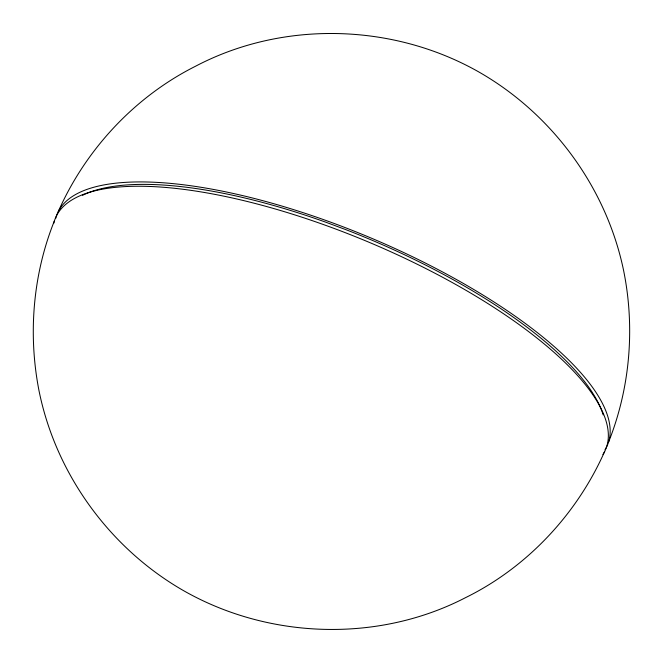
<?xml version="1.0" encoding="UTF-8"?>
<svg xmlns="http://www.w3.org/2000/svg" width="663" height="663" viewBox="0 0 663 663"><rect width="100%" height="100%" fill="white"/><g stroke="black" fill="none" stroke-linecap="round" stroke-linejoin="round"><path stroke-width="0.99" d="M608.427 442.445C630.181 388.087 635.237 327.456 623.527 270.131C606.197 187.165 551.939 113.539 478.321 71.67C392.604 23.246 282.977 20.304 195.618 66.192C134.788 96.715 85.734 149.39 58.269 211.563M54.548 220.497C32.918 274.076 27.929 333.887 38.968 390.507C55.675 473.68 109.42 547.845 182.822 590.227C268.159 639.207 377.744 643.002 465.376 597.736C527.151 567.395 576.901 514.19 604.697 451.379M55.675 218.541A298.425 99.127 22.8 0 1 371.106 238.05A298.425 99.127 22.8 0 1 605.029 449.705M53.736 223.373A298.425 99.127 22.8 0 1 369.324 242.393A298.425 99.127 22.8 0 1 602.924 454.486M82.552 195.336A293.452 97.469 22.8 0 1 325.881 222.229L346.144 229.763A293.452 97.469 22.8 0 1 592.092 392.123L594.885 396.64A293.452 97.469 22.8 0 1 601.457 409.983M601.714 410.646A293.452 97.469 22.8 0 1 603.181 414.914"/></g></svg>
